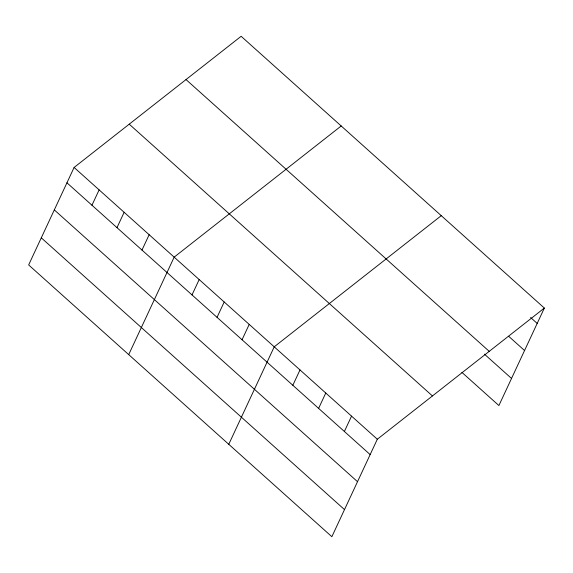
<?xml version="1.0" encoding="UTF-8"?>
<svg xmlns="http://www.w3.org/2000/svg" width="573" height="573" viewBox="0 0 573 573"><rect width="100%" height="100%" fill="white"/><g stroke="black" fill="none" stroke-linecap="round" stroke-linejoin="round"><path stroke-width="0.86" d="M74.103 167.452L28.65 264.934L331.86 536.708L377.32 439.233L544.35 308.066L241.14 36.292L74.103 167.452L377.32 439.233M91.959 205.234L99.122 189.878M116.978 227.653L124.133 212.297M141.989 250.072L149.152 234.715M128.71 354.623L174.163 257.141L341.2 125.974M192.019 294.916L199.182 279.56M217.038 317.342L224.193 301.985M242.05 339.76L249.212 324.404M228.77 444.304L274.223 346.823L441.26 215.663M292.839 385.285L300.001 369.929M318.609 408.384L325.772 393.028M344.387 431.483L351.543 416.127M544.35 308.066L498.897 405.548L461.888 372.378M530.584 317.499L537.188 323.423M508.695 336.308L524.553 350.526M186.017 79.575L489.227 351.349M484.436 354.157L511.531 378.445M129.226 124.169L432.436 395.943M66.948 182.808L370.158 454.59M54.306 209.911L357.516 481.685M41.285 237.831L344.502 509.612"/></g></svg>
